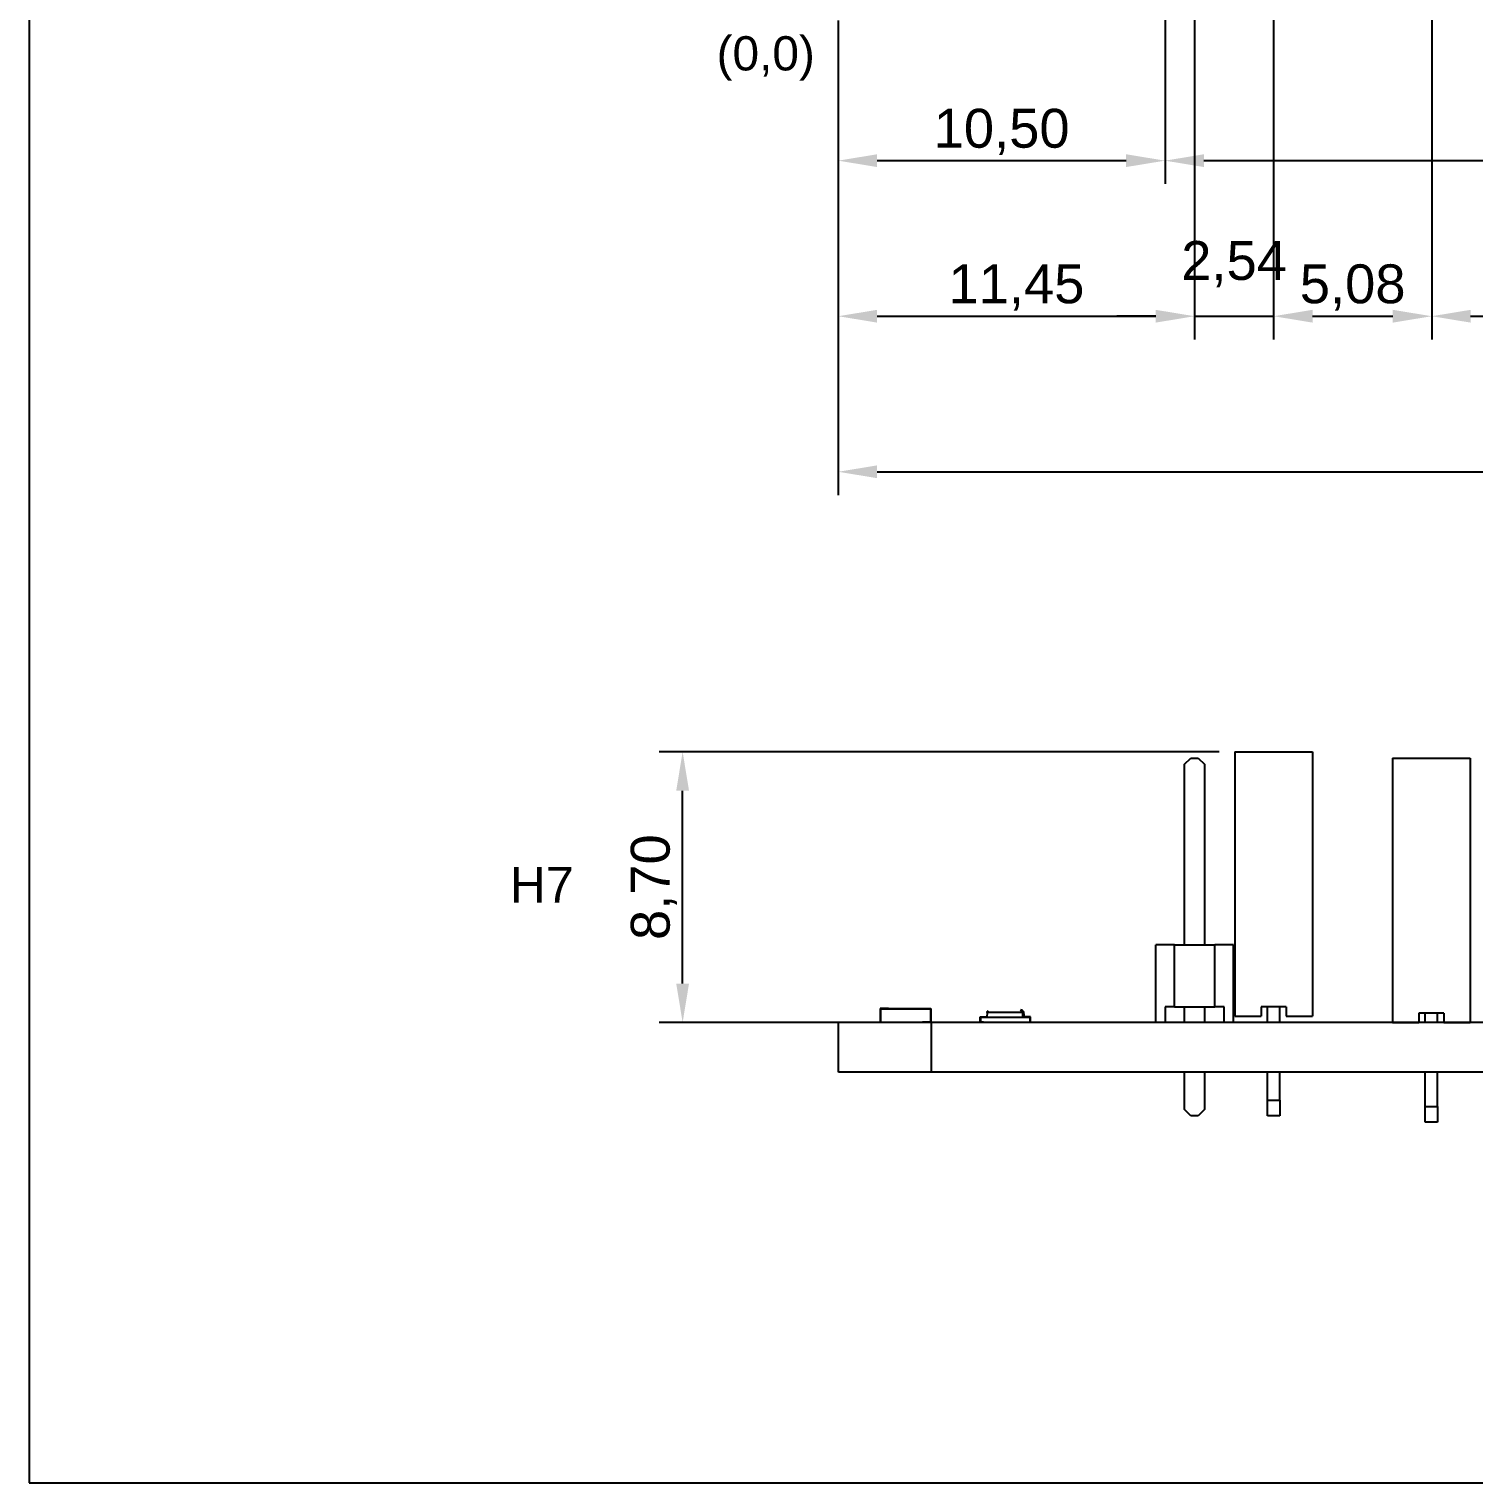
# Model space of a CAD drawing. Header units: millimetres. Extents: x 5 to 205, y 5 to 144.
# Drawn here: x 5 to 51.43, y 5 to 51.73 of the extents above; entities that cross this region are included whole.
import ezdxf
from ezdxf.enums import TextEntityAlignment as Align

# ---------------------------------------------------------------- set-up
doc = ezdxf.new("R2010")
doc.units = ezdxf.units.MM
for name, color, linetype in [('DIM', 4, 'CONTINUOUS'), ('PARTS', 8, 'CONTINUOUS'), ('SHEET', 7, 'CONTINUOUS'), ('TEXT', 7, 'CONTINUOUS')]:
    doc.layers.add(name, color=color, linetype=linetype)
doc.styles.add('CJK', font='arial.ttf')
doc.dimstyles.new('PCB2', dxfattribs={"dimtxt": 1.25, "dimasz": 1.25, "dimexe": 0.75, "dimexo": 0.5, "dimgap": 0.3, "dimtad": 1, "dimzin": 0, "dimtxsty": 'CJK', "dimcen": 2.5, "dimclrd": 4, "dimclre": 4, "dimclrt": 4, "dimazin": 3, "dimtfac": 1, "dimtmove": 0, "dimatfit": 3})

msp = doc.modelspace()

# ---------------------------------------------------------------- linework, layer by layer
at = {"layer": 'PARTS'}
for points in [[(42.13, 28.1), (42.33, 28.3)], [(42.13, 22.3), (42.13, 28.1)], [(42.33, 28.3), (42.57, 28.3)], [(42.57, 28.3), (42.77, 28.1)], [(42.77, 28.1), (42.77, 22.3)], [(43.74, 28.5), (46.24, 28.5)], [(43.74, 28.5), (43.74, 20)], [(46.24, 28.5), (46.24, 20)], [(48.807, 28.3), (51.307, 28.3)], [(48.807, 28.3), (48.807, 19.8)], [(51.307, 28.3), (51.307, 19.8)], [(41.2, 19.8), (41.2, 22.3)], [(41.8, 22.3), (41.2, 22.3)], [(41.8, 22.3), (43.1, 22.3)], [(41.8, 20.3), (41.8, 22.3)], [(43.1, 20.3), (43.1, 22.3)], [(43.7, 22.3), (43.1, 22.3)], [(43.7, 19.8), (43.7, 22.3)], [(32.51, 20.25), (32.35, 20.25)], [(32.35, 20.25), (32.35, 19.8)], [(32.36, 20.24), (32.36, 19.81)], [(32.51, 20.24), (32.36, 20.24)], [(32.36, 20.24), (33.96, 20.24)], [(32.36, 20.24), (32.36, 19.81)], [(32.61, 20.25), (32.51, 20.25)], [(32.51, 20.24), (32.51, 20.25)], [(32.61, 20.24), (32.61, 20.25)], [(32.62, 20.25), (32.62, 20.24)], [(32.62, 20.25), (33.7, 20.25)], [(32.62, 20.24), (33.7, 20.24)], [(33.7, 20.25), (33.7, 20.24)], [(33.71, 20.24), (33.71, 20.25)], [(33.71, 20.25), (33.81, 20.25)], [(33.81, 20.25), (33.97, 20.25)], [(33.81, 20.24), (33.81, 20.25)], [(33.81, 20.24), (33.96, 20.24)], [(33.96, 20.24), (33.96, 19.81)], [(33.96, 20.24), (33.96, 19.81)], [(33.97, 20.25), (33.97, 19.8)], [(35.783, 20.119), (35.77, 19.97)], [(35.783, 20.119), (35.786, 20.135)], [(35.783, 20.119), (35.786, 20.135)], [(35.783, 20.119), (35.786, 20.135)], [(35.783, 20.119), (35.786, 20.135)], [(35.783, 20.119), (35.786, 20.135)], [(35.783, 20.119), (35.786, 20.135)], [(35.783, 20.119), (35.786, 20.135)], [(35.783, 20.119), (35.786, 20.135)], [(35.783, 20.119), (35.786, 20.135)], [(35.783, 20.119), (35.786, 20.135)], [(35.783, 20.119), (35.786, 20.135)], [(35.783, 20.119), (35.786, 20.135)], [(35.783, 20.119), (35.786, 20.135)], [(35.783, 20.119), (35.786, 20.135)], [(35.783, 20.119), (35.786, 20.135)], [(35.783, 20.119), (35.786, 20.135)], [(35.783, 20.119), (35.786, 20.135)], [(35.783, 20.119), (35.786, 20.135)], [(35.82, 20.119), (35.783, 20.119)], [(35.784, 20.125), (35.784, 20.127)], [(35.785, 20.132), (35.786, 20.137)], [(35.786, 20.135), (35.793, 20.154)], [(35.786, 20.135), (35.793, 20.154)], [(35.786, 20.135), (35.793, 20.154)], [(35.786, 20.135), (35.793, 20.154)], [(35.786, 20.135), (35.793, 20.154)], [(35.786, 20.135), (35.793, 20.154)], [(35.786, 20.135), (35.793, 20.154)], [(35.786, 20.135), (35.793, 20.154)], [(35.786, 20.135), (35.793, 20.154)], [(35.786, 20.135), (35.793, 20.154)], [(35.786, 20.135), (35.793, 20.154)], [(35.786, 20.135), (35.793, 20.154)], [(35.786, 20.135), (35.793, 20.154)], [(35.786, 20.135), (35.793, 20.154)], [(35.786, 20.135), (35.793, 20.154)], [(35.786, 20.135), (35.793, 20.154)], [(35.786, 20.135), (35.793, 20.154)], [(35.786, 20.135), (35.786, 20.137)], [(35.793, 20.154), (35.816, 20.185)], [(35.793, 20.154), (35.794, 20.157)], [(35.793, 20.153), (35.793, 20.154)], [(36.92, 20.119), (35.82, 20.119)], [(36.857, 20.21), (36.92, 20.119)], [(36.857, 20.21), (36.924, 20.184)], [(36.924, 20.185), (36.857, 20.21)], [(36.858, 20.21), (36.922, 20.186)], [(36.858, 20.21), (36.922, 20.186)], [(36.858, 20.21), (36.922, 20.186)], [(36.858, 20.21), (36.922, 20.186)], [(36.858, 20.21), (36.922, 20.186)], [(36.858, 20.21), (36.922, 20.186)], [(36.858, 20.21), (36.922, 20.186)], [(36.858, 20.21), (36.922, 20.186)], [(36.858, 20.21), (36.922, 20.186)], [(36.858, 20.21), (36.922, 20.186)], [(36.858, 20.21), (36.922, 20.186)], [(36.858, 20.21), (36.922, 20.186)], [(36.858, 20.21), (36.922, 20.186)], [(36.858, 20.21), (36.922, 20.186)], [(36.858, 20.21), (36.922, 20.186)], [(36.858, 20.21), (36.922, 20.186)], [(36.957, 20.119), (36.92, 20.119)], [(36.92, 20.119), (36.92, 19.97)], [(36.922, 20.186), (36.922, 20.186)], [(36.924, 20.185), (36.924, 20.185)], [(36.924, 20.184), (36.947, 20.154)], [(36.947, 20.154), (36.946, 20.157)], [(36.947, 20.155), (36.947, 20.154)], [(36.947, 20.154), (36.955, 20.133)], [(36.955, 20.133), (36.957, 20.119)], [(36.955, 20.133), (36.957, 20.119)], [(36.955, 20.133), (36.957, 20.119)], [(36.955, 20.133), (36.957, 20.119)], [(36.955, 20.133), (36.957, 20.119)], [(36.955, 20.133), (36.957, 20.119)], [(36.955, 20.133), (36.957, 20.119)], [(36.955, 20.133), (36.957, 20.119)], [(36.955, 20.133), (36.957, 20.119)], [(36.955, 20.133), (36.957, 20.119)], [(36.955, 20.133), (36.957, 20.119)], [(36.955, 20.133), (36.957, 20.119)], [(36.955, 20.133), (36.957, 20.119)], [(36.955, 20.133), (36.957, 20.119)], [(36.955, 20.133), (36.957, 20.119)], [(36.955, 20.133), (36.957, 20.119)], [(36.955, 20.133), (36.957, 20.119)], [(36.957, 20.119), (36.955, 20.133)], [(36.956, 20.124), (36.956, 20.129)], [(36.957, 20.119), (36.97, 19.97)], [(41.8, 20.3), (41.5, 20.3)], [(41.5, 20.3), (41.5, 19.8)], [(41.8, 20.3), (43.1, 20.3)], [(42.13, 19.8), (42.13, 20.3)], [(42.77, 20.3), (42.77, 19.8)], [(43.4, 20.3), (43.1, 20.3)], [(43.4, 19.8), (43.4, 20.3)], [(45.39, 20.3), (44.59, 20.3)], [(44.59, 20.3), (44.59, 20)], [(44.79, 19.8), (44.79, 20.3)], [(45.19, 19.8), (45.19, 20.3)], [(45.39, 20.3), (45.39, 20)], [(50.457, 20.1), (49.657, 20.1)], [(49.657, 20.1), (49.657, 19.8)], [(49.857, 19.8), (49.857, 20.1)], [(50.257, 19.8), (50.257, 20.1)], [(50.457, 20.1), (50.457, 19.8)], [(34, 19.8), (33.897, 19.8), (33.794, 19.8), (33.691, 19.8), (33.588, 19.8), (33.485, 19.8), (33.382, 19.8), (33.279, 19.8), (33.176, 19.8), (33.073, 19.8), (32.97, 19.8), (32.867, 19.8), (32.764, 19.8), (32.661, 19.8), (32.558, 19.8), (32.455, 19.8), (32.352, 19.8), (32.249, 19.8), (32.146, 19.8), (32.043, 19.8), (31.94, 19.8), (31.837, 19.8), (31.734, 19.8), (31.631, 19.8), (31.528, 19.8), (31.425, 19.8), (31.322, 19.8), (31.219, 19.8), (31.116, 19.8), (31.013, 19.8)], [(31.013, 18.2), (31.013, 19.8)], [(32.36, 19.81), (32.61, 19.81)], [(32.36, 19.81), (33.96, 19.81)], [(32.61, 19.8), (32.61, 19.81)], [(33.96, 19.81), (33.71, 19.81)], [(33.71, 19.8), (33.71, 19.81)], [(89, 19.8), (34, 19.8)], [(34, 18.2), (34, 19.8)], [(35.56, 19.98), (35.77, 19.98)], [(35.56, 19.8), (35.56, 19.98)], [(35.57, 19.97), (35.77, 19.97)], [(35.57, 19.81), (35.57, 19.97)], [(35.57, 19.97), (37.17, 19.97)], [(35.57, 19.97), (35.57, 19.81)], [(35.67, 19.81), (35.57, 19.81)], [(35.57, 19.81), (37.17, 19.81)], [(35.67, 19.8), (35.67, 19.81)], [(35.77, 19.97), (35.77, 19.98)], [(35.82, 19.97), (36.92, 19.97)], [(35.87, 19.8), (35.87, 19.81)], [(36.87, 19.8), (36.87, 19.81)], [(37.18, 19.98), (36.97, 19.98)], [(36.97, 19.97), (36.97, 19.98)], [(37.17, 19.97), (36.97, 19.97)], [(37.07, 19.8), (37.07, 19.81)], [(37.07, 19.81), (37.17, 19.81)], [(37.17, 19.81), (37.17, 19.97)], [(37.17, 19.97), (37.17, 19.81)], [(37.18, 19.8), (37.18, 19.98)], [(43.74, 20), (44.59, 20)], [(45.39, 20), (46.24, 20)], [(48.807, 19.8), (49.657, 19.8)], [(50.457, 19.8), (51.307, 19.8)], [(34, 18.2), (33.897, 18.2), (33.794, 18.2), (33.691, 18.2), (33.588, 18.2), (33.485, 18.2), (33.382, 18.2), (33.279, 18.2), (33.176, 18.2), (33.073, 18.2), (32.97, 18.2), (32.867, 18.2), (32.764, 18.2), (32.661, 18.2), (32.558, 18.2), (32.455, 18.2), (32.352, 18.2), (32.249, 18.2), (32.146, 18.2), (32.043, 18.2), (31.94, 18.2), (31.837, 18.2), (31.734, 18.2), (31.631, 18.2), (31.528, 18.2), (31.425, 18.2), (31.322, 18.2), (31.219, 18.2), (31.116, 18.2), (31.013, 18.2)], [(89, 18.2), (34, 18.2)], [(42.13, 17), (42.13, 18.2)], [(42.77, 18.2), (42.77, 17)], [(44.79, 17.3), (44.79, 18.2)], [(45.19, 17.3), (45.19, 18.2)], [(49.857, 17.1), (49.857, 18.2)], [(50.257, 17.1), (50.257, 18.2)], [(44.79, 16.8), (44.79, 17.3)], [(44.79, 17.3), (45.19, 17.3)], [(45.19, 17.3), (45.19, 16.8)], [(42.33, 16.8), (42.13, 17)], [(42.77, 17), (42.57, 16.8)], [(49.857, 16.6), (49.857, 17.1)], [(49.857, 17.1), (50.257, 17.1)], [(50.257, 17.1), (50.257, 16.6)], [(42.57, 16.8), (42.33, 16.8)], [(45.19, 16.8), (44.79, 16.8)], [(50.257, 16.6), (49.857, 16.6)]]:
    msp.add_lwpolyline(points, dxfattribs=at)
at = {"layer": 'SHEET'}
msp.add_lwpolyline([(5, 5), (205, 5), (205, 143.5), (5, 143.5), (5, 5)], dxfattribs=at)

# ---------------------------------------------------------------- texts
at = {"layer": 'TEXT', "style": 'CJK'}
for s, height, p in [('(0,0)', 1.1, (30.25, 50.4)), ('H7', 1.15, (22.5, 23.65))]:
    msp.add_text(s, height=height, dxfattribs=at).set_placement(p, align=Align.RIGHT)

# ---------------------------------------------------------------- dimensions: what is measured, and where the dimension line sits
at = {"layer": 'DIM'}
for base, p1, p2 in [((31, 42.5), (31, 52.5), (42.45, 62.404)), ((42.45, 42.5), (42.45, 62.404), (44.99, 62.404)), ((44.99, 42.5), (44.99, 62.404), (50.07, 62.404)), ((50.07, 42.5), (50.07, 62.404), (72.93, 62.404)), ((31, 47.5), (31, 52.5), (41.5, 56.997)), ((41.5, 47.5), (41.5, 56.997), (81.5, 56.997)), ((31, 37.5), (31, 52.5), (92, 52.5))]:
    msp.add_linear_dim(base=base, p1=p1, p2=p2, dimstyle='PCB2', dxfattribs=at).render()
msp.add_linear_dim(base=(26, 19.8), p1=(43.74, 19.8), p2=(43.74, 28.5), angle=90, dimstyle='PCB2', dxfattribs=at).render()

doc.saveas('drawing.dxf')
